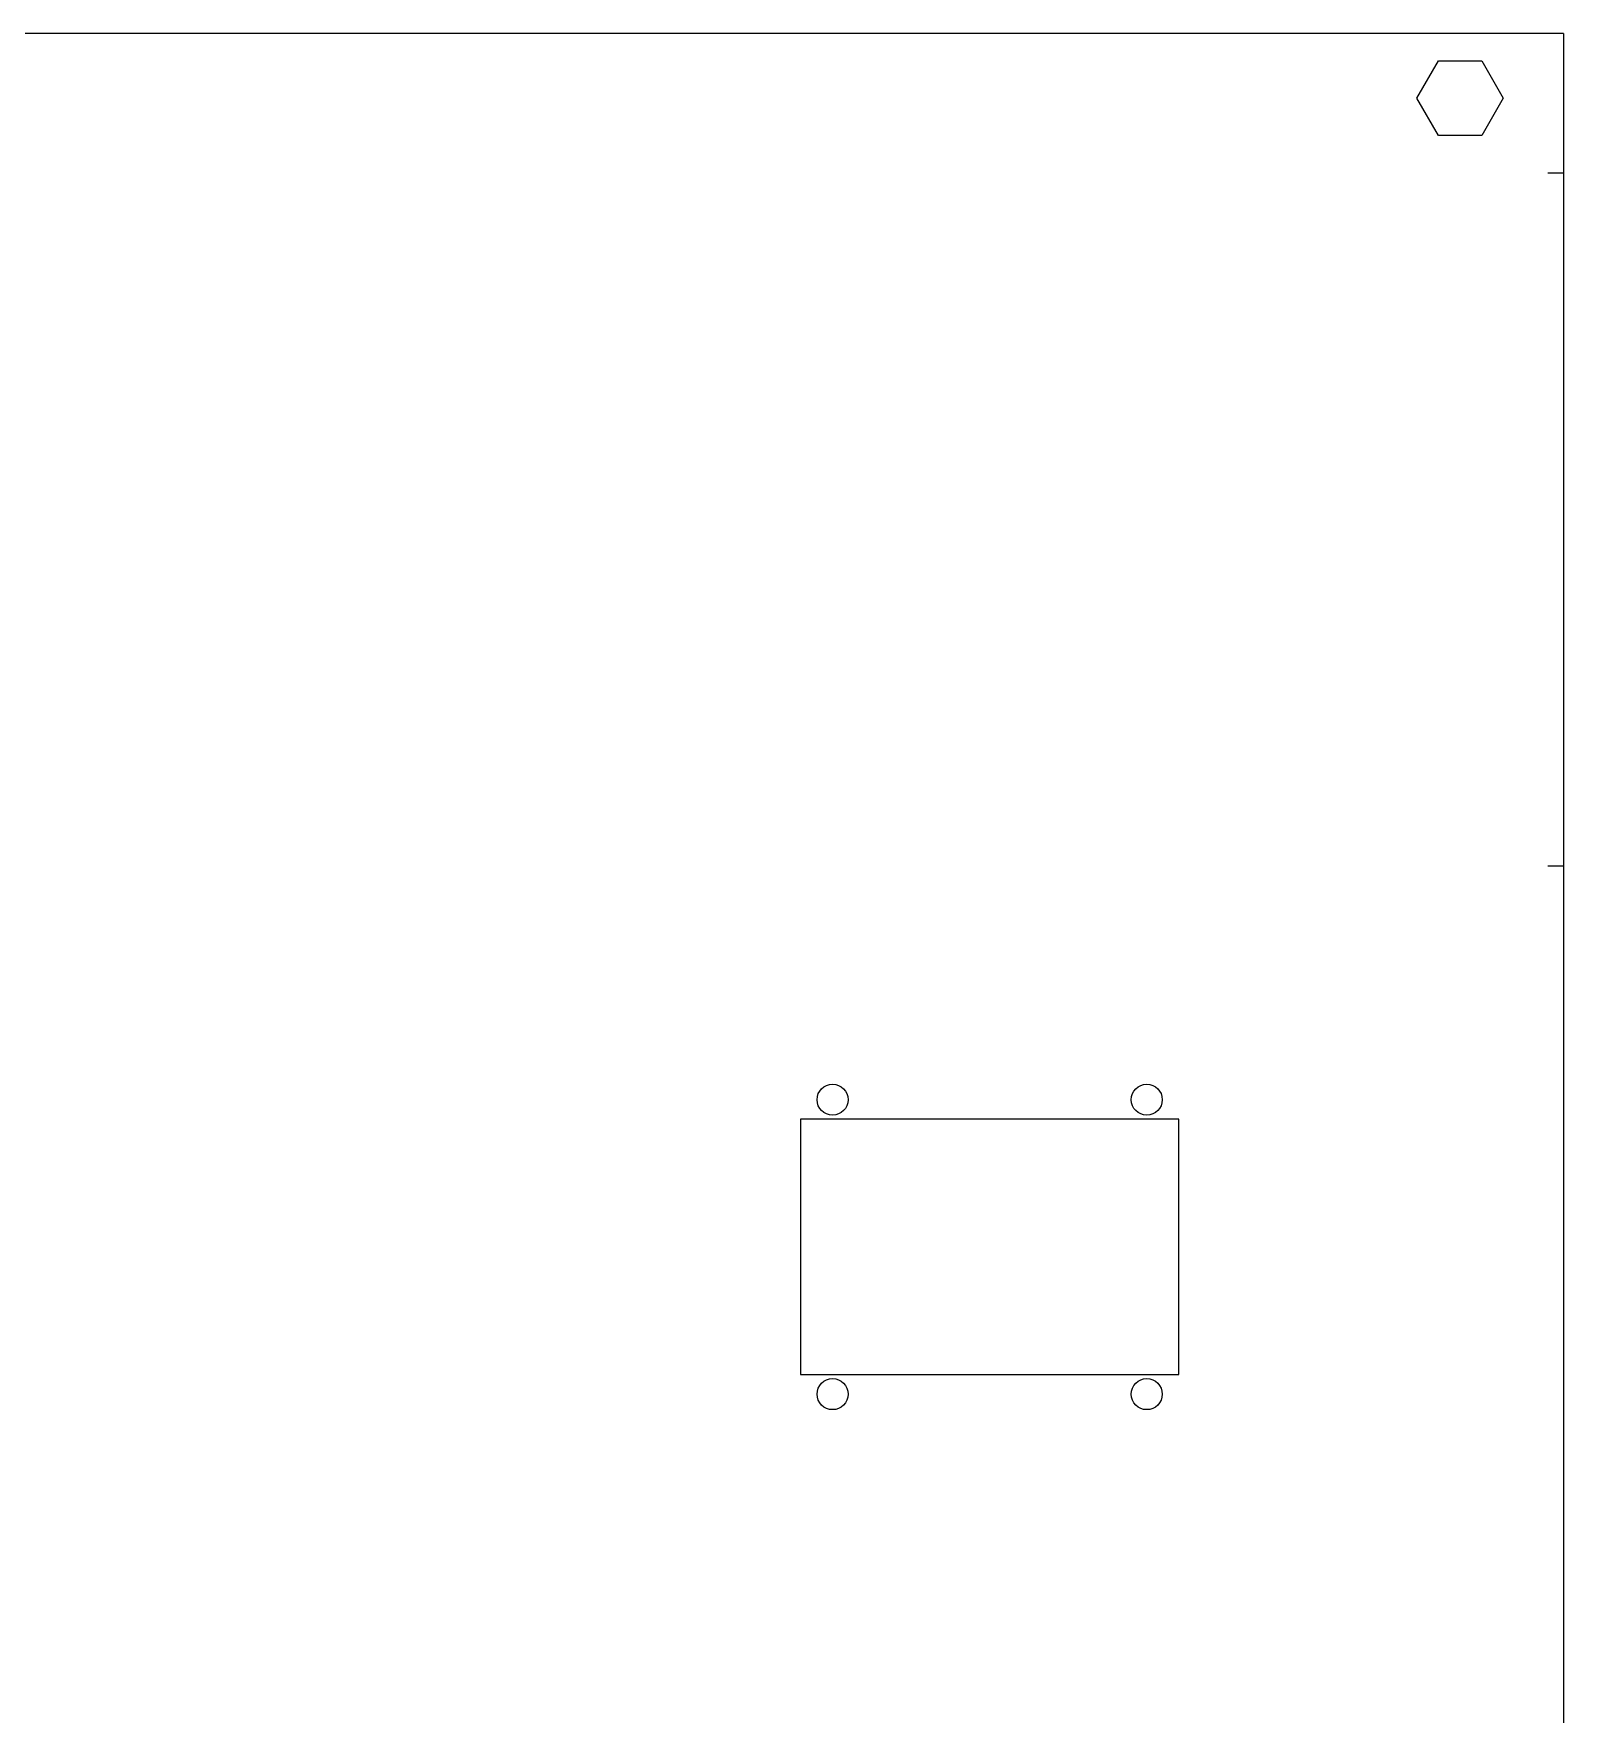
# Model space of a CAD drawing. Header units: inches. Extents: x 20 to 626, y -11 to 338.
# Drawn here: x 167.8 to 315.8, y 160.8 to 323.5 of the extents above; entities that cross this region are included whole.
import ezdxf

# ---------------------------------------------------------------- set-up
doc = ezdxf.new("R2010")
doc.units = ezdxf.units.IN
doc.header["$MEASUREMENT"] = 0

msp = doc.modelspace()

# ---------------------------------------------------------------- linework, layer by layer
at = {"color": 7, "linetype": 'Continuous', "lineweight": 25}
for p, q in [((315.84, 323.48), (19.84, 323.48)), ((315.84, 323.48), (315.84, -1.84)), ((301.66, 317.23), (303.75, 320.86)), ((303.75, 320.86), (307.94, 320.86)), ((307.94, 320.86), (310.03, 317.23)), ((303.75, 313.61), (301.66, 317.23)), ((310.03, 317.23), (307.94, 313.61)), ((307.94, 313.61), (303.75, 313.61)), ((278.64, 218.41), (242.04, 218.41)), ((242.04, 218.41), (242.04, 193.71)), ((278.64, 193.71), (278.64, 218.41)), ((242.04, 193.71), (278.64, 193.71))]:
    msp.add_line(p, q, dxfattribs=at)
for p, q in [((315.84, 309.96), (314.34, 309.96)), ((315.84, 242.92), (314.34, 242.92))]:
    msp.add_line(p, q)
for centre in [(245.14, 220.31), (275.54, 220.31), (245.14, 191.81), (275.54, 191.81)]:
    msp.add_circle(centre, 1.5, dxfattribs=at)

doc.saveas('drawing.dxf')
